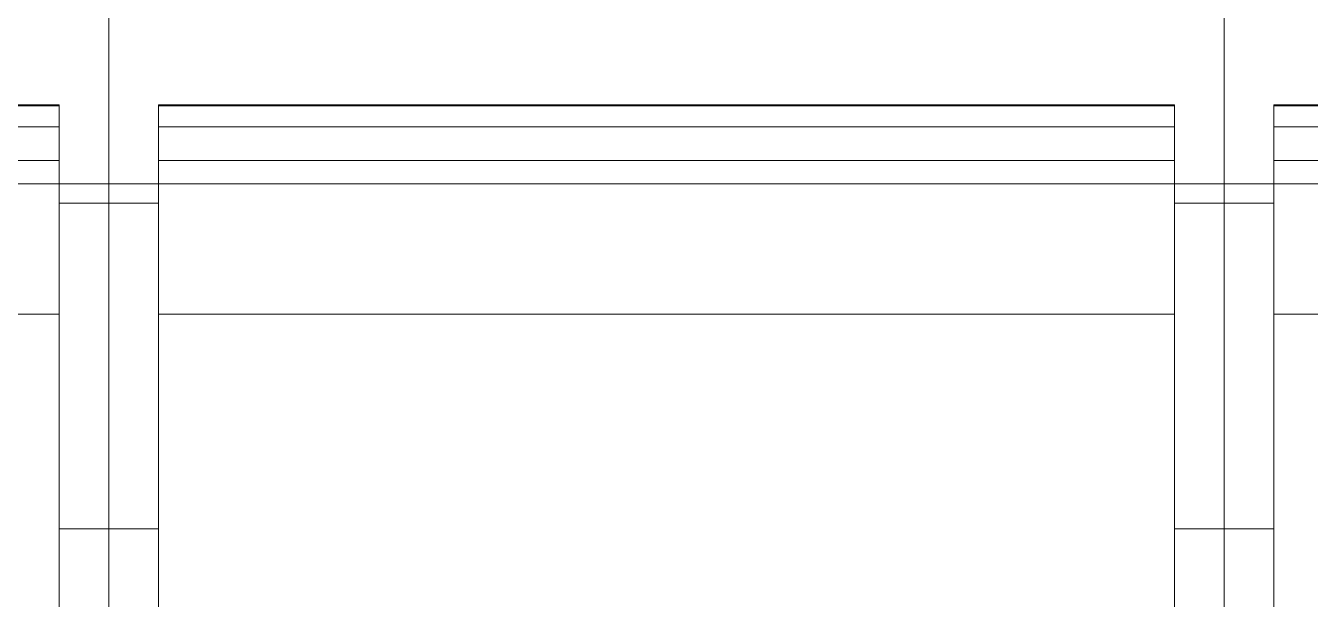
# Model space of a CAD drawing. Header units: millimetres. Extents: x -46169 to 237885, y -84465 to 18123.
# Drawn here: x 111649 to 112282, y -80488 to -80205 of the extents above; entities that cross this region are included whole.
import ezdxf

# ---------------------------------------------------------------- set-up
doc = ezdxf.new("R2010")
doc.units = ezdxf.units.MM
doc.header["$MEASUREMENT"] = 0
doc.linetypes.add('Wipeout_Contour', pattern=[1000, 0, -1000])
doc.layers.add('0_Pen_No__85', color=8, linetype='Continuous', lineweight=20)
doc.layers.add('New_A-35-M_FFE_Fixed_Pen_No__1', color=7, linetype='Continuous', lineweight=13)
doc.layers.add('New_A-25-M_Wall_Ext', color=7, linetype='Continuous')
doc.layers.add('New_A-35-M_FFE_Fixed', color=7, linetype='Continuous')

# ---------------------------------------------------------------- blocks, each defined once
blk = doc.blocks.new('Section Elem_2_2', base_point=(64459.15, -84332.61))
at = {"color": 254, "linetype": 'Wipeout_Contour', "lineweight": 0, "ltscale": 822760.914262}
blk.add_wipeout([(110142.07, -80282.61), (110309.73, -80282.61), (110309.73, -79726.43), (114918.38, -79726.43), (114918.38, -78182.61), (110142.07, -78182.61)], dxfattribs=at).dxf.layer = 'New_A-25-M_Wall_Ext'
blk = doc.blocks.new('Section Elem_19_2', base_point=(64459.15, -84332.61))
at = {"color": 254, "linetype": 'Wipeout_Contour', "lineweight": 0, "ltscale": 552791.680286}
blk.add_wipeout([(112264.23, -80244.13), (112765.23, -80244.13), (112765.23, -80243.61), (112264.23, -80243.61)], dxfattribs=at).dxf.layer = 'New_A-35-M_FFE_Fixed'
at = {"color": 254, "linetype": 'Wipeout_Contour', "lineweight": 0, "ltscale": 552817.384429}
blk.add_wipeout([(112264.23, -80255.42), (112765.23, -80255.42), (112765.23, -80254.45), (112264.23, -80254.45)], dxfattribs=at).dxf.layer = 'New_A-35-M_FFE_Fixed'
at = {"color": 254, "linetype": 'Wipeout_Contour', "lineweight": 0, "ltscale": 553213.079711}
blk.add_wipeout([(112765.23, -80346.96), (112264.23, -80346.96), (112264.23, -80503.33), (112765.23, -80503.33)], dxfattribs=at).dxf.layer = 'New_A-35-M_FFE_Fixed'
at = {"color": 254, "linetype": 'Wipeout_Contour', "lineweight": 0, "ltscale": 552823.840608}
blk.add_wipeout([(112264.23, -80258.61), (112765.23, -80258.61), (112765.23, -80256.82), (112264.23, -80256.82)], dxfattribs=at).dxf.layer = 'New_A-35-M_FFE_Fixed'
at = {"color": 254, "linetype": 'Wipeout_Contour', "lineweight": 0, "ltscale": 552943.050205}
blk.add_wipeout([(112765.23, -80271.08), (112264.23, -80271.08), (112264.23, -80346.96), (112765.23, -80346.96)], dxfattribs=at).dxf.layer = 'New_A-35-M_FFE_Fixed'
at = {"color": 254, "linetype": 'Wipeout_Contour', "lineweight": 0, "ltscale": 552209.280023}
blk.add_wipeout([(112239.73, -80351.09), (112239.73, -80371.46), (112264.23, -80371.46), (112264.23, -80351.09)], dxfattribs=at).dxf.layer = 'New_A-35-M_FFE_Fixed'
at = {"color": 254, "linetype": 'Wipeout_Contour', "lineweight": 0, "ltscale": 552304.611368}
blk.add_wipeout([(112239.73, -80391.97), (112239.73, -80412.46), (112264.23, -80412.46), (112264.23, -80391.97)], dxfattribs=at).dxf.layer = 'New_A-35-M_FFE_Fixed'
at = {"color": 254, "linetype": 'Wipeout_Contour', "lineweight": 0, "ltscale": 552479.042314}
blk.add_wipeout([(112264.23, -80473.58), (112239.73, -80473.58), (112239.73, -80480.58), (112264.23, -80480.58)], dxfattribs=at).dxf.layer = 'New_A-35-M_FFE_Fixed'
at = {"color": 254, "linetype": 'Wipeout_Contour', "lineweight": 0, "ltscale": 552828.391555}
blk.add_wipeout([(112264.23, -80260.74), (112765.23, -80260.74), (112765.23, -80258.61), (112264.23, -80258.61)], dxfattribs=at).dxf.layer = 'New_A-35-M_FFE_Fixed'
at = {"color": 254, "linetype": 'Wipeout_Contour', "lineweight": 0, "ltscale": 552845.512766}
blk.add_wipeout([(112264.23, -80268.38), (112765.23, -80268.38), (112765.23, -80265.7), (112264.23, -80265.7)], dxfattribs=at).dxf.layer = 'New_A-35-M_FFE_Fixed'
at = {"color": 254, "linetype": 'Wipeout_Contour', "lineweight": 0, "ltscale": 552070.581114}
blk.add_wipeout([(112239.73, -80311.28), (112264.23, -80311.28), (112264.23, -80292.11), (112239.73, -80292.11)], dxfattribs=at).dxf.layer = 'New_A-35-M_FFE_Fixed'
at = {"color": 254, "linetype": 'Wipeout_Contour', "lineweight": 0, "ltscale": 552256.871083}
blk.add_wipeout([(112239.73, -80391.97), (112264.23, -80391.97), (112264.23, -80371.46), (112239.73, -80371.46)], dxfattribs=at).dxf.layer = 'New_A-35-M_FFE_Fixed'
at = {"color": 254, "linetype": 'Wipeout_Contour', "lineweight": 0, "ltscale": 552462.781395}
blk.add_wipeout([(112239.73, -80466.62), (112239.73, -80473.58), (112264.23, -80473.58), (112264.23, -80466.62)], dxfattribs=at).dxf.layer = 'New_A-35-M_FFE_Fixed'
at = {"color": 254, "linetype": 'Wipeout_Contour', "lineweight": 0, "ltscale": 552495.370698}
blk.add_wipeout([(112239.73, -80480.58), (112239.73, -80487.59), (112264.23, -80487.59), (112264.23, -80480.58)], dxfattribs=at).dxf.layer = 'New_A-35-M_FFE_Fixed'
at = {"color": 254, "linetype": 'Wipeout_Contour', "lineweight": 0, "ltscale": 552820.131478}
blk.add_wipeout([(112264.23, -80256.82), (112765.23, -80256.82), (112765.23, -80255.42), (112264.23, -80255.42)], dxfattribs=at).dxf.layer = 'New_A-35-M_FFE_Fixed'
at = {"color": 254, "linetype": 'Wipeout_Contour', "lineweight": 0, "ltscale": 552833.63674}
blk.add_wipeout([(112264.23, -80263.13), (112765.23, -80263.13), (112765.23, -80260.74), (112264.23, -80260.74)], dxfattribs=at).dxf.layer = 'New_A-35-M_FFE_Fixed'
at = {"color": 254, "linetype": 'Wipeout_Contour', "lineweight": 0, "ltscale": 552851.758554}
blk.add_wipeout([(112264.23, -80271.08), (112765.23, -80271.08), (112765.23, -80268.38), (112264.23, -80268.38)], dxfattribs=at).dxf.layer = 'New_A-35-M_FFE_Fixed'
at = {"color": 254, "linetype": 'Wipeout_Contour', "lineweight": 0, "ltscale": 552115.821323}
blk.add_wipeout([(112239.73, -80311.28), (112239.73, -80330.99), (112264.23, -80330.99), (112264.23, -80311.28)], dxfattribs=at).dxf.layer = 'New_A-35-M_FFE_Fixed'
at = {"color": 254, "linetype": 'Wipeout_Contour', "lineweight": 0, "ltscale": 552446.623434}
blk.add_wipeout([(112239.73, -80459.71), (112239.73, -80466.62), (112264.23, -80466.62), (112264.23, -80459.71)], dxfattribs=at).dxf.layer = 'New_A-35-M_FFE_Fixed'
at = {"color": 254, "linetype": 'Wipeout_Contour', "lineweight": 0, "ltscale": 552804.275898}
blk.add_wipeout([(112264.23, -80244.13), (112264.23, -80254.45), (112765.23, -80254.45), (112765.23, -80244.13)], dxfattribs=at).dxf.layer = 'New_A-35-M_FFE_Fixed'
at = {"color": 254, "linetype": 'Wipeout_Contour', "lineweight": 0, "ltscale": 552839.406181}
blk.add_wipeout([(112264.23, -80265.7), (112765.23, -80265.7), (112765.23, -80263.13), (112264.23, -80263.13)], dxfattribs=at).dxf.layer = 'New_A-35-M_FFE_Fixed'
at = {"color": 254, "linetype": 'Wipeout_Contour', "lineweight": 0, "ltscale": 690215.86657}
blk.add_wipeout([(112239.73, -80330.99), (112239.73, -80351.09), (112264.23, -80351.09), (112264.23, -80346.96), (112264.23, -80330.99)], dxfattribs=at).dxf.layer = 'New_A-35-M_FFE_Fixed'
at = {"color": 254, "linetype": 'Wipeout_Contour', "lineweight": 0, "ltscale": 552430.603601}
blk.add_wipeout([(112239.73, -80459.71), (112264.23, -80459.71), (112264.23, -80452.87), (112239.73, -80452.87)], dxfattribs=at).dxf.layer = 'New_A-35-M_FFE_Fixed'
at = {"layer": 'New_A-35-M_FFE_Fixed_Pen_No__1', "linetype": 'Continuous'}
blk.add_line((112264.23, -80346.96), (112765.23, -80346.96), dxfattribs=at)
at = {"color": 254, "linetype": 'Wipeout_Contour', "lineweight": 0, "ltscale": 689962.573775}
blk.add_wipeout([(112239.73, -80263.87), (112264.23, -80263.87), (112264.23, -80250.05), (112264.23, -80249.35), (112239.73, -80249.35)], dxfattribs=at).dxf.layer = 'New_A-35-M_FFE_Fixed'
at = {"color": 254, "linetype": 'Wipeout_Contour', "lineweight": 0, "ltscale": 552399.256928}
blk.add_wipeout([(112239.73, -80452.87), (112264.23, -80452.87), (112264.23, -80432.81), (112239.73, -80432.81)], dxfattribs=at).dxf.layer = 'New_A-35-M_FFE_Fixed'
at = {"layer": 'New_A-35-M_FFE_Fixed_Pen_No__1', "linetype": 'Continuous'}
for p, q in [((112264.23, -80254.45), (112765.23, -80254.45)), ((112264.23, -80255.42), (112264.23, -80254.45)), ((112264.23, -80256.82), (112264.23, -80255.42)), ((112264.23, -80258.61), (112264.23, -80256.82)), ((112239.73, -80452.87), (112264.23, -80452.87))]:
    blk.add_line(p, q, dxfattribs=at)
at = {"color": 254, "linetype": 'Wipeout_Contour', "lineweight": 0, "ltscale": 1105585.812547555}
blk.add_wipeout([(112789.73, -80234.61), (112239.73, -80234.61), (112239.73, -80249.35), (112264.23, -80249.35), (112264.23, -80243.61), (112765.23, -80243.61), (112765.23, -80249.35), (112789.73, -80249.35)], dxfattribs=at).dxf.layer = 'New_A-35-M_FFE_Fixed'
at = {"color": 254, "linetype": 'Wipeout_Contour', "lineweight": 0, "ltscale": 690005.201383}
blk.add_wipeout([(112239.73, -80263.87), (112239.73, -80278.13), (112264.23, -80278.13), (112264.23, -80265.7), (112264.23, -80263.87)], dxfattribs=at).dxf.layer = 'New_A-35-M_FFE_Fixed'
at = {"color": 254, "linetype": 'Wipeout_Contour', "lineweight": 0, "ltscale": 552352.179962}
blk.add_wipeout([(112264.23, -80412.46), (112239.73, -80412.46), (112239.73, -80432.81), (112264.23, -80432.81)], dxfattribs=at).dxf.layer = 'New_A-35-M_FFE_Fixed'
at = {"layer": 'New_A-35-M_FFE_Fixed_Pen_No__1', "linetype": 'Continuous'}
for p, q in [((112264.23, -80243.61), (112765.23, -80243.61)), ((112264.23, -80244.13), (112264.23, -80243.61)), ((112264.23, -80244.13), (112765.23, -80244.13)), ((112264.23, -80254.45), (112264.23, -80244.13)), ((112264.23, -80260.74), (112264.23, -80258.61)), ((112264.23, -80263.13), (112264.23, -80260.74)), ((112264.23, -80265.7), (112264.23, -80263.13)), ((112264.23, -80268.38), (112264.23, -80265.7)), ((112264.23, -80271.08), (112264.23, -80268.38)), ((112264.23, -80271.08), (112765.23, -80271.08)), ((112264.23, -80503.33), (112264.23, -80346.96))]:
    blk.add_line(p, q, dxfattribs=at)
at = {"color": 254, "linetype": 'Wipeout_Contour', "lineweight": 0, "ltscale": 552752.882267}
blk.add_wipeout([(112239.73, -80234.61), (112789.73, -80234.61), (112789.73, -80219.66), (112239.73, -80219.66)], dxfattribs=at).dxf.layer = 'New_A-35-M_FFE_Fixed'
at = {"color": 254, "linetype": 'Wipeout_Contour', "lineweight": 0, "ltscale": 552032.008066}
blk.add_wipeout([(112239.73, -80278.13), (112239.73, -80292.11), (112264.23, -80292.11), (112264.23, -80278.13)], dxfattribs=at).dxf.layer = 'New_A-35-M_FFE_Fixed'
at = {"layer": 'New_A-35-M_FFE_Fixed_Pen_No__1', "linetype": 'Continuous'}
for p, q in [((112264.23, -80346.96), (112264.23, -80271.08)), ((112239.73, -80292.11), (112264.23, -80292.11))]:
    blk.add_line(p, q, dxfattribs=at)
at = {"color": 254, "linetype": 'Wipeout_Contour', "lineweight": 0, "ltscale": 552717.969933}
blk.add_wipeout([(112239.73, -80219.66), (112789.73, -80219.66), (112789.73, -80204.54), (112239.73, -80204.54)], dxfattribs=at).dxf.layer = 'New_A-35-M_FFE_Fixed'
blk = doc.blocks.new('Section Elem_20_2', base_point=(64459.15, -84332.61))
at = {"color": 254, "linetype": 'Wipeout_Contour', "lineweight": 0, "ltscale": 550892.671476}
blk.add_wipeout([(111689.73, -80189.27), (111689.73, -80204.54), (112239.73, -80204.54), (112239.73, -80189.27)], dxfattribs=at).dxf.layer = 'New_A-35-M_FFE_Fixed'
at = {"color": 254, "linetype": 'Wipeout_Contour', "lineweight": 0, "ltscale": 551002.018636}
blk.add_wipeout([(112215.23, -80243.61), (111714.23, -80243.61), (111714.23, -80244.13), (112215.23, -80244.13)], dxfattribs=at).dxf.layer = 'New_A-35-M_FFE_Fixed'
at = {"color": 254, "linetype": 'Wipeout_Contour', "lineweight": 0, "ltscale": 551027.806229}
blk.add_wipeout([(112215.23, -80254.45), (111714.23, -80254.45), (111714.23, -80255.42), (112215.23, -80255.42)], dxfattribs=at).dxf.layer = 'New_A-35-M_FFE_Fixed'
at = {"color": 254, "linetype": 'Wipeout_Contour', "lineweight": 0, "ltscale": 827228.955414}
blk.add_wipeout([(112215.23, -80346.96), (111714.23, -80346.96), (111714.23, -80503.33), (111744.23, -80503.33), (112185.23, -80503.33), (112215.23, -80503.33)], dxfattribs=at).dxf.layer = 'New_A-35-M_FFE_Fixed'
at = {"color": 254, "linetype": 'Wipeout_Contour', "lineweight": 0, "ltscale": 551034.283411}
blk.add_wipeout([(112215.23, -80256.82), (111714.23, -80256.82), (111714.23, -80258.61), (112215.23, -80258.61)], dxfattribs=at).dxf.layer = 'New_A-35-M_FFE_Fixed'
at = {"color": 254, "linetype": 'Wipeout_Contour', "lineweight": 0, "ltscale": 551153.880037}
blk.add_wipeout([(111714.23, -80271.08), (111714.23, -80346.96), (112215.23, -80346.96), (112215.23, -80271.08)], dxfattribs=at).dxf.layer = 'New_A-35-M_FFE_Fixed'
at = {"color": 254, "linetype": 'Wipeout_Contour', "lineweight": 0, "ltscale": 550421.923504}
blk.add_wipeout([(111689.73, -80351.09), (111689.73, -80371.46), (111714.23, -80371.46), (111714.23, -80351.09)], dxfattribs=at).dxf.layer = 'New_A-35-M_FFE_Fixed'
at = {"color": 254, "linetype": 'Wipeout_Contour', "lineweight": 0, "ltscale": 552129.597867}
blk.add_wipeout([(112239.73, -80351.09), (112215.23, -80351.09), (112215.23, -80371.46), (112239.73, -80371.46)], dxfattribs=at).dxf.layer = 'New_A-35-M_FFE_Fixed'
at = {"color": 254, "linetype": 'Wipeout_Contour', "lineweight": 0, "ltscale": 550517.564364}
blk.add_wipeout([(111689.73, -80391.97), (111689.73, -80412.46), (111714.23, -80412.46), (111714.23, -80391.97)], dxfattribs=at).dxf.layer = 'New_A-35-M_FFE_Fixed'
at = {"color": 254, "linetype": 'Wipeout_Contour', "lineweight": 0, "ltscale": 552224.942971}
blk.add_wipeout([(112239.73, -80391.97), (112215.23, -80391.97), (112215.23, -80412.46), (112239.73, -80412.46)], dxfattribs=at).dxf.layer = 'New_A-35-M_FFE_Fixed'
at = {"color": 254, "linetype": 'Wipeout_Contour', "lineweight": 0, "ltscale": 550692.561341}
blk.add_wipeout([(111714.23, -80473.58), (111689.73, -80473.58), (111689.73, -80480.58), (111714.23, -80480.58)], dxfattribs=at).dxf.layer = 'New_A-35-M_FFE_Fixed'
at = {"color": 254, "linetype": 'Wipeout_Contour', "lineweight": 0, "ltscale": 552399.399058}
blk.add_wipeout([(112215.23, -80473.58), (112215.23, -80480.58), (112239.73, -80480.58), (112239.73, -80473.58)], dxfattribs=at).dxf.layer = 'New_A-35-M_FFE_Fixed'
at = {"color": 254, "linetype": 'Wipeout_Contour', "lineweight": 0, "ltscale": 551038.849124}
blk.add_wipeout([(112215.23, -80258.61), (111714.23, -80258.61), (111714.23, -80260.74), (112215.23, -80260.74)], dxfattribs=at).dxf.layer = 'New_A-35-M_FFE_Fixed'
at = {"color": 254, "linetype": 'Wipeout_Contour', "lineweight": 0, "ltscale": 551056.025947}
blk.add_wipeout([(112215.23, -80265.7), (111714.23, -80265.7), (111714.23, -80268.38), (112215.23, -80268.38)], dxfattribs=at).dxf.layer = 'New_A-35-M_FFE_Fixed'
at = {"color": 254, "linetype": 'Wipeout_Contour', "lineweight": 0, "ltscale": 550282.7741}
blk.add_wipeout([(111689.73, -80311.28), (111714.23, -80311.28), (111714.23, -80292.11), (111689.73, -80292.11)], dxfattribs=at).dxf.layer = 'New_A-35-M_FFE_Fixed'
at = {"color": 254, "linetype": 'Wipeout_Contour', "lineweight": 0, "ltscale": 551990.878937}
blk.add_wipeout([(112239.73, -80292.11), (112215.23, -80292.11), (112215.23, -80311.28), (112239.73, -80311.28)], dxfattribs=at).dxf.layer = 'New_A-35-M_FFE_Fixed'
at = {"color": 254, "linetype": 'Wipeout_Contour', "lineweight": 0, "ltscale": 550469.669086}
blk.add_wipeout([(111689.73, -80371.46), (111689.73, -80391.97), (111714.23, -80391.97), (111714.23, -80371.46)], dxfattribs=at).dxf.layer = 'New_A-35-M_FFE_Fixed'
at = {"color": 254, "linetype": 'Wipeout_Contour', "lineweight": 0, "ltscale": 552177.19579}
blk.add_wipeout([(112239.73, -80371.46), (112215.23, -80371.46), (112215.23, -80391.97), (112239.73, -80391.97)], dxfattribs=at).dxf.layer = 'New_A-35-M_FFE_Fixed'
at = {"color": 254, "linetype": 'Wipeout_Contour', "lineweight": 0, "ltscale": 550676.247686}
blk.add_wipeout([(111689.73, -80466.62), (111689.73, -80473.58), (111714.23, -80473.58), (111714.23, -80466.62)], dxfattribs=at).dxf.layer = 'New_A-35-M_FFE_Fixed'
at = {"color": 254, "linetype": 'Wipeout_Contour', "lineweight": 0, "ltscale": 552383.135811}
blk.add_wipeout([(112239.73, -80466.62), (112215.23, -80466.62), (112215.23, -80473.58), (112239.73, -80473.58)], dxfattribs=at).dxf.layer = 'New_A-35-M_FFE_Fixed'
at = {"color": 254, "linetype": 'Wipeout_Contour', "lineweight": 0, "ltscale": 550708.942723}
blk.add_wipeout([(111689.73, -80480.58), (111689.73, -80487.59), (111714.23, -80487.59), (111714.23, -80480.58)], dxfattribs=at).dxf.layer = 'New_A-35-M_FFE_Fixed'
at = {"color": 254, "linetype": 'Wipeout_Contour', "lineweight": 0, "ltscale": 552415.729825}
blk.add_wipeout([(112239.73, -80480.58), (112215.23, -80480.58), (112215.23, -80487.59), (112239.73, -80487.59)], dxfattribs=at).dxf.layer = 'New_A-35-M_FFE_Fixed'
at = {"layer": 'New_A-35-M_FFE_Fixed_Pen_No__1', "linetype": 'Continuous'}
for p, q in [((112239.73, -80391.97), (112239.73, -80371.46)), ((112239.73, -80480.58), (112239.73, -80473.58)), ((112239.73, -80487.59), (112239.73, -80480.58)), ((112239.73, -80494.61), (112239.73, -80487.59))]:
    blk.add_line(p, q, dxfattribs=at)
at = {"color": 254, "linetype": 'Wipeout_Contour', "lineweight": 0, "ltscale": 551030.562234}
blk.add_wipeout([(111714.23, -80255.42), (111714.23, -80256.82), (112215.23, -80256.82), (112215.23, -80255.42)], dxfattribs=at).dxf.layer = 'New_A-35-M_FFE_Fixed'
at = {"color": 254, "linetype": 'Wipeout_Contour', "lineweight": 0, "ltscale": 551044.111362}
blk.add_wipeout([(112215.23, -80260.74), (111714.23, -80260.74), (111714.23, -80263.13), (112215.23, -80263.13)], dxfattribs=at).dxf.layer = 'New_A-35-M_FFE_Fixed'
at = {"color": 254, "linetype": 'Wipeout_Contour', "lineweight": 0, "ltscale": 551062.291988}
blk.add_wipeout([(112215.23, -80268.38), (111714.23, -80268.38), (111714.23, -80271.08), (112215.23, -80271.08)], dxfattribs=at).dxf.layer = 'New_A-35-M_FFE_Fixed'
at = {"color": 254, "linetype": 'Wipeout_Contour', "lineweight": 0, "ltscale": 550328.161264}
blk.add_wipeout([(111689.73, -80311.28), (111689.73, -80330.99), (111714.23, -80330.99), (111714.23, -80311.28)], dxfattribs=at).dxf.layer = 'New_A-35-M_FFE_Fixed'
at = {"color": 254, "linetype": 'Wipeout_Contour', "lineweight": 0, "ltscale": 552036.125672}
blk.add_wipeout([(112215.23, -80311.28), (112215.23, -80330.99), (112239.73, -80330.99), (112239.73, -80311.28)], dxfattribs=at).dxf.layer = 'New_A-35-M_FFE_Fixed'
at = {"color": 254, "linetype": 'Wipeout_Contour', "lineweight": 0, "ltscale": 550660.0373}
blk.add_wipeout([(111689.73, -80459.71), (111689.73, -80466.62), (111714.23, -80466.62), (111714.23, -80459.71)], dxfattribs=at).dxf.layer = 'New_A-35-M_FFE_Fixed'
at = {"color": 254, "linetype": 'Wipeout_Contour', "lineweight": 0, "ltscale": 552366.975518}
blk.add_wipeout([(112239.73, -80459.71), (112215.23, -80459.71), (112215.23, -80466.62), (112239.73, -80466.62)], dxfattribs=at).dxf.layer = 'New_A-35-M_FFE_Fixed'
at = {"layer": 'New_A-35-M_FFE_Fixed_Pen_No__1', "linetype": 'Continuous'}
blk.add_line((112239.73, -80473.58), (112239.73, -80466.62), dxfattribs=at)
at = {"color": 254, "linetype": 'Wipeout_Contour', "lineweight": 0, "ltscale": 551014.655136}
blk.add_wipeout([(111714.23, -80244.13), (111714.23, -80254.45), (112215.23, -80254.45), (112215.23, -80244.13)], dxfattribs=at).dxf.layer = 'New_A-35-M_FFE_Fixed'
at = {"color": 254, "linetype": 'Wipeout_Contour', "lineweight": 0, "ltscale": 551049.899524}
blk.add_wipeout([(112215.23, -80263.13), (111714.23, -80263.13), (111714.23, -80265.7), (112215.23, -80265.7)], dxfattribs=at).dxf.layer = 'New_A-35-M_FFE_Fixed'
at = {"color": 254, "linetype": 'Wipeout_Contour', "lineweight": 0, "ltscale": 687981.475445}
blk.add_wipeout([(111714.23, -80330.99), (111689.73, -80330.99), (111689.73, -80351.09), (111714.23, -80351.09), (111714.23, -80346.96)], dxfattribs=at).dxf.layer = 'New_A-35-M_FFE_Fixed'
at = {"color": 254, "linetype": 'Wipeout_Contour', "lineweight": 0, "ltscale": 690097.14735}
blk.add_wipeout([(112215.23, -80330.99), (112215.23, -80346.96), (112215.23, -80351.09), (112239.73, -80351.09), (112239.73, -80330.99)], dxfattribs=at).dxf.layer = 'New_A-35-M_FFE_Fixed'
at = {"color": 254, "linetype": 'Wipeout_Contour', "lineweight": 0, "ltscale": 550643.965497}
blk.add_wipeout([(111689.73, -80452.87), (111689.73, -80459.71), (111714.23, -80459.71), (111714.23, -80452.87)], dxfattribs=at).dxf.layer = 'New_A-35-M_FFE_Fixed'
at = {"color": 254, "linetype": 'Wipeout_Contour', "lineweight": 0, "ltscale": 552350.953382}
blk.add_wipeout([(112239.73, -80452.87), (112215.23, -80452.87), (112215.23, -80459.71), (112239.73, -80459.71)], dxfattribs=at).dxf.layer = 'New_A-35-M_FFE_Fixed'
at = {"layer": 'New_A-35-M_FFE_Fixed_Pen_No__1', "linetype": 'Continuous'}
for p, q in [((112239.73, -80330.99), (112239.73, -80311.28)), ((112239.73, -80351.09), (112239.73, -80330.99)), ((111714.23, -80346.96), (112215.23, -80346.96)), ((112239.73, -80371.46), (112239.73, -80351.09)), ((112239.73, -80466.62), (112239.73, -80459.71))]:
    blk.add_line(p, q, dxfattribs=at)
at = {"color": 254, "linetype": 'Wipeout_Contour', "lineweight": 0, "ltscale": 687727.359718}
blk.add_wipeout([(111714.23, -80249.35), (111689.73, -80249.35), (111689.73, -80263.87), (111714.23, -80263.87), (111714.23, -80250.05)], dxfattribs=at).dxf.layer = 'New_A-35-M_FFE_Fixed'
at = {"color": 254, "linetype": 'Wipeout_Contour', "lineweight": 0, "ltscale": 689843.810094}
blk.add_wipeout([(112239.73, -80249.35), (112215.23, -80249.35), (112215.23, -80250.05), (112215.23, -80263.87), (112239.73, -80263.87)], dxfattribs=at).dxf.layer = 'New_A-35-M_FFE_Fixed'
at = {"color": 254, "linetype": 'Wipeout_Contour', "lineweight": 0, "ltscale": 550612.517108}
blk.add_wipeout([(111689.73, -80432.81), (111689.73, -80452.87), (111714.23, -80452.87), (111714.23, -80432.81)], dxfattribs=at).dxf.layer = 'New_A-35-M_FFE_Fixed'
at = {"color": 254, "linetype": 'Wipeout_Contour', "lineweight": 0, "ltscale": 552319.602189}
blk.add_wipeout([(112239.73, -80432.81), (112215.23, -80432.81), (112215.23, -80452.87), (112239.73, -80452.87)], dxfattribs=at).dxf.layer = 'New_A-35-M_FFE_Fixed'
at = {"layer": 'New_A-35-M_FFE_Fixed_Pen_No__1', "linetype": 'Continuous'}
for p, q in [((111714.23, -80254.45), (112215.23, -80254.45)), ((111714.23, -80255.42), (111714.23, -80254.45)), ((111714.23, -80256.82), (111714.23, -80255.42)), ((111714.23, -80258.61), (111714.23, -80256.82)), ((112215.23, -80255.42), (112215.23, -80254.45)), ((112215.23, -80256.82), (112215.23, -80255.42)), ((112215.23, -80258.61), (112215.23, -80256.82)), ((111689.73, -80452.87), (111714.23, -80452.87)), ((112215.23, -80452.87), (112239.73, -80452.87)), ((112239.73, -80459.71), (112239.73, -80452.87))]:
    blk.add_line(p, q, dxfattribs=at)
at = {"color": 254, "linetype": 'Wipeout_Contour', "lineweight": 0, "ltscale": 1377507.979693684}
blk.add_wipeout([(111689.73, -80249.35), (111714.23, -80249.35), (111714.23, -80244.13), (111714.23, -80243.61), (112215.23, -80243.61), (112215.23, -80244.13), (112215.23, -80249.35), (112239.73, -80249.35), (112239.73, -80234.61), (111689.73, -80234.61)], dxfattribs=at).dxf.layer = 'New_A-35-M_FFE_Fixed'
at = {"color": 254, "linetype": 'Wipeout_Contour', "lineweight": 0, "ltscale": 687770.125828}
blk.add_wipeout([(111714.23, -80263.87), (111689.73, -80263.87), (111689.73, -80278.13), (111714.23, -80278.13), (111714.23, -80265.7)], dxfattribs=at).dxf.layer = 'New_A-35-M_FFE_Fixed'
at = {"color": 254, "linetype": 'Wipeout_Contour', "lineweight": 0, "ltscale": 689886.445111}
blk.add_wipeout([(112215.23, -80263.87), (112215.23, -80265.7), (112215.23, -80278.13), (112239.73, -80278.13), (112239.73, -80263.87)], dxfattribs=at).dxf.layer = 'New_A-35-M_FFE_Fixed'
at = {"color": 254, "linetype": 'Wipeout_Contour', "lineweight": 0, "ltscale": 550565.287359}
blk.add_wipeout([(111689.73, -80432.81), (111714.23, -80432.81), (111714.23, -80412.46), (111689.73, -80412.46)], dxfattribs=at).dxf.layer = 'New_A-35-M_FFE_Fixed'
at = {"color": 254, "linetype": 'Wipeout_Contour', "lineweight": 0, "ltscale": 552272.518429}
blk.add_wipeout([(112239.73, -80412.46), (112215.23, -80412.46), (112215.23, -80432.81), (112239.73, -80432.81)], dxfattribs=at).dxf.layer = 'New_A-35-M_FFE_Fixed'
at = {"layer": 'New_A-35-M_FFE_Fixed_Pen_No__1', "linetype": 'Continuous'}
for p, q in [((111714.23, -80243.61), (112215.23, -80243.61)), ((111714.23, -80244.13), (111714.23, -80243.61)), ((111714.23, -80244.13), (112215.23, -80244.13)), ((111714.23, -80254.45), (111714.23, -80244.13)), ((112215.23, -80244.13), (112215.23, -80243.61)), ((112215.23, -80254.45), (112215.23, -80244.13)), ((112239.73, -80263.87), (112239.73, -80249.35)), ((111714.23, -80260.74), (111714.23, -80258.61)), ((111714.23, -80263.13), (111714.23, -80260.74)), ((111714.23, -80265.7), (111714.23, -80263.13)), ((112215.23, -80260.74), (112215.23, -80258.61)), ((112215.23, -80263.13), (112215.23, -80260.74)), ((112215.23, -80265.7), (112215.23, -80263.13)), ((111714.23, -80268.38), (111714.23, -80265.7)), ((111714.23, -80271.08), (111714.23, -80268.38)), ((112215.23, -80268.38), (112215.23, -80265.7)), ((112215.23, -80271.08), (112215.23, -80268.38)), ((111714.23, -80271.08), (112215.23, -80271.08)), ((111714.23, -80503.33), (111714.23, -80346.96)), ((112215.23, -80503.33), (112215.23, -80346.96)), ((112239.73, -80412.46), (112239.73, -80391.97)), ((112239.73, -80432.81), (112239.73, -80412.46)), ((112239.73, -80452.87), (112239.73, -80432.81))]:
    blk.add_line(p, q, dxfattribs=at)
at = {"color": 254, "linetype": 'Wipeout_Contour', "lineweight": 0, "ltscale": 550963.09497}
blk.add_wipeout([(112239.73, -80234.61), (112239.73, -80219.66), (111689.73, -80219.66), (111689.73, -80234.61)], dxfattribs=at).dxf.layer = 'New_A-35-M_FFE_Fixed'
at = {"color": 254, "linetype": 'Wipeout_Contour', "lineweight": 0, "ltscale": 550244.075711}
blk.add_wipeout([(111689.73, -80278.13), (111689.73, -80292.11), (111714.23, -80292.11), (111714.23, -80278.13)], dxfattribs=at).dxf.layer = 'New_A-35-M_FFE_Fixed'
at = {"color": 254, "linetype": 'Wipeout_Contour', "lineweight": 0, "ltscale": 551952.300313}
blk.add_wipeout([(112215.23, -80292.11), (112239.73, -80292.11), (112239.73, -80278.13), (112215.23, -80278.13)], dxfattribs=at).dxf.layer = 'New_A-35-M_FFE_Fixed'
at = {"layer": 'New_A-35-M_FFE_Fixed_Pen_No__1', "linetype": 'Continuous'}
for p, q in [((112239.73, -80249.35), (112239.73, -80234.61)), ((112239.73, -80278.13), (112239.73, -80263.87)), ((111714.23, -80346.96), (111714.23, -80271.08)), ((112215.23, -80346.96), (112215.23, -80271.08)), ((112239.73, -80292.11), (112239.73, -80278.13)), ((111689.73, -80292.11), (111714.23, -80292.11)), ((112215.23, -80292.11), (112239.73, -80292.11)), ((112239.73, -80311.28), (112239.73, -80292.11))]:
    blk.add_line(p, q, dxfattribs=at)
at = {"color": 254, "linetype": 'Wipeout_Contour', "lineweight": 0, "ltscale": 550928.069214}
blk.add_wipeout([(111689.73, -80219.66), (112239.73, -80219.66), (112239.73, -80204.54), (111689.73, -80204.54)], dxfattribs=at).dxf.layer = 'New_A-35-M_FFE_Fixed'
at = {"layer": 'New_A-35-M_FFE_Fixed_Pen_No__1', "linetype": 'Continuous'}
for p, q in [((112239.73, -80204.54), (112239.73, -80189.27)), ((112239.73, -80219.66), (112239.73, -80204.54)), ((112239.73, -80234.61), (112239.73, -80219.66))]:
    blk.add_line(p, q, dxfattribs=at)
blk = doc.blocks.new('Section Elem_21_2', base_point=(64459.15, -84332.61))
at = {"color": 254, "linetype": 'Wipeout_Contour', "lineweight": 0, "ltscale": 549215.337944}
blk.add_wipeout([(111164.23, -80244.13), (111665.23, -80244.13), (111665.23, -80243.61), (111164.23, -80243.61)], dxfattribs=at).dxf.layer = 'New_A-35-M_FFE_Fixed'
at = {"color": 254, "linetype": 'Wipeout_Contour', "lineweight": 0, "ltscale": 549241.209458}
blk.add_wipeout([(111164.23, -80255.42), (111665.23, -80255.42), (111665.23, -80254.45), (111164.23, -80254.45)], dxfattribs=at).dxf.layer = 'New_A-35-M_FFE_Fixed'
at = {"color": 254, "linetype": 'Wipeout_Contour', "lineweight": 0, "ltscale": 549639.478913}
blk.add_wipeout([(111665.23, -80346.96), (111164.23, -80346.96), (111164.23, -80503.33), (111665.23, -80503.33)], dxfattribs=at).dxf.layer = 'New_A-35-M_FFE_Fixed'
at = {"color": 254, "linetype": 'Wipeout_Contour', "lineweight": 0, "ltscale": 549247.707673}
blk.add_wipeout([(111164.23, -80258.61), (111665.23, -80258.61), (111665.23, -80256.82), (111164.23, -80256.82)], dxfattribs=at).dxf.layer = 'New_A-35-M_FFE_Fixed'
at = {"color": 254, "linetype": 'Wipeout_Contour', "lineweight": 0, "ltscale": 549367.693209}
blk.add_wipeout([(111164.23, -80346.96), (111665.23, -80346.96), (111665.23, -80271.08), (111164.23, -80271.08)], dxfattribs=at).dxf.layer = 'New_A-35-M_FFE_Fixed'
at = {"color": 254, "linetype": 'Wipeout_Contour', "lineweight": 0, "ltscale": 550342.374457}
blk.add_wipeout([(111689.73, -80351.09), (111665.23, -80351.09), (111665.23, -80371.46), (111689.73, -80371.46)], dxfattribs=at).dxf.layer = 'New_A-35-M_FFE_Fixed'
at = {"color": 254, "linetype": 'Wipeout_Contour', "lineweight": 0, "ltscale": 550438.029147}
blk.add_wipeout([(111665.23, -80412.46), (111689.73, -80412.46), (111689.73, -80391.97), (111665.23, -80391.97)], dxfattribs=at).dxf.layer = 'New_A-35-M_FFE_Fixed'
at = {"color": 254, "linetype": 'Wipeout_Contour', "lineweight": 0, "ltscale": 550613.051367}
blk.add_wipeout([(111689.73, -80473.58), (111665.23, -80473.58), (111665.23, -80480.58), (111689.73, -80480.58)], dxfattribs=at).dxf.layer = 'New_A-35-M_FFE_Fixed'
at = {"color": 254, "linetype": 'Wipeout_Contour', "lineweight": 0, "ltscale": 549252.288251}
blk.add_wipeout([(111164.23, -80260.74), (111665.23, -80260.74), (111665.23, -80258.61), (111164.23, -80258.61)], dxfattribs=at).dxf.layer = 'New_A-35-M_FFE_Fixed'
at = {"color": 254, "linetype": 'Wipeout_Contour', "lineweight": 0, "ltscale": 549269.520933}
blk.add_wipeout([(111164.23, -80268.38), (111665.23, -80268.38), (111665.23, -80265.7), (111164.23, -80265.7)], dxfattribs=at).dxf.layer = 'New_A-35-M_FFE_Fixed'
at = {"color": 254, "linetype": 'Wipeout_Contour', "lineweight": 0, "ltscale": 550203.204931}
blk.add_wipeout([(111665.23, -80311.28), (111689.73, -80311.28), (111689.73, -80292.11), (111665.23, -80292.11)], dxfattribs=at).dxf.layer = 'New_A-35-M_FFE_Fixed'
at = {"color": 254, "linetype": 'Wipeout_Contour', "lineweight": 0, "ltscale": 550390.126939}
blk.add_wipeout([(111665.23, -80391.97), (111689.73, -80391.97), (111689.73, -80371.46), (111665.23, -80371.46)], dxfattribs=at).dxf.layer = 'New_A-35-M_FFE_Fixed'
at = {"color": 254, "linetype": 'Wipeout_Contour', "lineweight": 0, "ltscale": 550596.735397}
blk.add_wipeout([(111689.73, -80466.62), (111665.23, -80466.62), (111665.23, -80473.58), (111689.73, -80473.58)], dxfattribs=at).dxf.layer = 'New_A-35-M_FFE_Fixed'
at = {"color": 254, "linetype": 'Wipeout_Contour', "lineweight": 0, "ltscale": 550629.435113}
blk.add_wipeout([(111689.73, -80480.58), (111665.23, -80480.58), (111665.23, -80487.59), (111689.73, -80487.59)], dxfattribs=at).dxf.layer = 'New_A-35-M_FFE_Fixed'
at = {"layer": 'New_A-35-M_FFE_Fixed_Pen_No__1', "linetype": 'Continuous'}
for p, q in [((111689.73, -80391.97), (111689.73, -80371.46)), ((111689.73, -80480.58), (111689.73, -80473.58)), ((111689.73, -80487.59), (111689.73, -80480.58)), ((111689.73, -80494.61), (111689.73, -80487.59))]:
    blk.add_line(p, q, dxfattribs=at)
at = {"color": 254, "linetype": 'Wipeout_Contour', "lineweight": 0, "ltscale": 549243.974428}
blk.add_wipeout([(111164.23, -80256.82), (111665.23, -80256.82), (111665.23, -80255.42), (111164.23, -80255.42)], dxfattribs=at).dxf.layer = 'New_A-35-M_FFE_Fixed'
at = {"color": 254, "linetype": 'Wipeout_Contour', "lineweight": 0, "ltscale": 549257.567587}
blk.add_wipeout([(111164.23, -80263.13), (111665.23, -80263.13), (111665.23, -80260.74), (111164.23, -80260.74)], dxfattribs=at).dxf.layer = 'New_A-35-M_FFE_Fixed'
at = {"color": 254, "linetype": 'Wipeout_Contour', "lineweight": 0, "ltscale": 549275.807383}
blk.add_wipeout([(111164.23, -80271.08), (111665.23, -80271.08), (111665.23, -80268.38), (111164.23, -80268.38)], dxfattribs=at).dxf.layer = 'New_A-35-M_FFE_Fixed'
at = {"color": 254, "linetype": 'Wipeout_Contour', "lineweight": 0, "ltscale": 550248.598643}
blk.add_wipeout([(111665.23, -80311.28), (111665.23, -80330.99), (111689.73, -80330.99), (111689.73, -80311.28)], dxfattribs=at).dxf.layer = 'New_A-35-M_FFE_Fixed'
at = {"color": 254, "linetype": 'Wipeout_Contour', "lineweight": 0, "ltscale": 550580.522657}
blk.add_wipeout([(111689.73, -80459.71), (111665.23, -80459.71), (111665.23, -80466.62), (111689.73, -80466.62)], dxfattribs=at).dxf.layer = 'New_A-35-M_FFE_Fixed'
at = {"layer": 'New_A-35-M_FFE_Fixed_Pen_No__1', "linetype": 'Continuous'}
blk.add_line((111689.73, -80473.58), (111689.73, -80466.62), dxfattribs=at)
at = {"color": 254, "linetype": 'Wipeout_Contour', "lineweight": 0, "ltscale": 549228.015524}
blk.add_wipeout([(111164.23, -80244.13), (111164.23, -80254.45), (111665.23, -80254.45), (111665.23, -80244.13)], dxfattribs=at).dxf.layer = 'New_A-35-M_FFE_Fixed'
at = {"color": 254, "linetype": 'Wipeout_Contour', "lineweight": 0, "ltscale": 549263.374591}
blk.add_wipeout([(111164.23, -80265.7), (111665.23, -80265.7), (111665.23, -80263.13), (111164.23, -80263.13)], dxfattribs=at).dxf.layer = 'New_A-35-M_FFE_Fixed'
at = {"color": 254, "linetype": 'Wipeout_Contour', "lineweight": 0, "ltscale": 687862.954455}
blk.add_wipeout([(111665.23, -80351.09), (111689.73, -80351.09), (111689.73, -80330.99), (111665.23, -80330.99), (111665.23, -80346.96)], dxfattribs=at).dxf.layer = 'New_A-35-M_FFE_Fixed'
at = {"color": 254, "linetype": 'Wipeout_Contour', "lineweight": 0, "ltscale": 550564.448519}
blk.add_wipeout([(111665.23, -80459.71), (111689.73, -80459.71), (111689.73, -80452.87), (111665.23, -80452.87)], dxfattribs=at).dxf.layer = 'New_A-35-M_FFE_Fixed'
at = {"layer": 'New_A-35-M_FFE_Fixed_Pen_No__1', "linetype": 'Continuous'}
for p, q in [((111689.73, -80330.99), (111689.73, -80311.28)), ((111689.73, -80351.09), (111689.73, -80330.99)), ((111164.23, -80346.96), (111665.23, -80346.96)), ((111689.73, -80371.46), (111689.73, -80351.09)), ((111689.73, -80466.62), (111689.73, -80459.71))]:
    blk.add_line(p, q, dxfattribs=at)
at = {"color": 254, "linetype": 'Wipeout_Contour', "lineweight": 0, "ltscale": 825129.208821}
blk.add_wipeout([(111665.23, -80263.87), (111689.73, -80263.87), (111689.73, -80249.35), (111665.23, -80249.35), (111665.23, -80256.82), (111665.23, -80258.61)], dxfattribs=at).dxf.layer = 'New_A-35-M_FFE_Fixed'
at = {"color": 254, "linetype": 'Wipeout_Contour', "lineweight": 0, "ltscale": 550532.995573}
blk.add_wipeout([(111665.23, -80452.87), (111689.73, -80452.87), (111689.73, -80432.81), (111665.23, -80432.81)], dxfattribs=at).dxf.layer = 'New_A-35-M_FFE_Fixed'
at = {"layer": 'New_A-35-M_FFE_Fixed_Pen_No__1', "linetype": 'Continuous'}
for p, q in [((111164.23, -80254.45), (111665.23, -80254.45)), ((111665.23, -80255.42), (111665.23, -80254.45)), ((111665.23, -80256.82), (111665.23, -80255.42)), ((111665.23, -80258.61), (111665.23, -80256.82)), ((111665.23, -80452.87), (111689.73, -80452.87)), ((111689.73, -80459.71), (111689.73, -80452.87))]:
    blk.add_line(p, q, dxfattribs=at)
at = {"color": 254, "linetype": 'Wipeout_Contour', "lineweight": 0, "ltscale": 1098433.144629734}
blk.add_wipeout([(111139.73, -80234.61), (111139.73, -80249.35), (111164.23, -80249.35), (111164.23, -80243.61), (111665.23, -80243.61), (111665.23, -80249.35), (111689.73, -80249.35), (111689.73, -80234.61)], dxfattribs=at).dxf.layer = 'New_A-35-M_FFE_Fixed'
at = {"color": 254, "linetype": 'Wipeout_Contour', "lineweight": 0, "ltscale": 687654.926252}
blk.add_wipeout([(111665.23, -80271.08), (111665.23, -80278.13), (111689.73, -80278.13), (111689.73, -80263.87), (111665.23, -80263.87)], dxfattribs=at).dxf.layer = 'New_A-35-M_FFE_Fixed'
at = {"color": 254, "linetype": 'Wipeout_Contour', "lineweight": 0, "ltscale": 550485.759033}
blk.add_wipeout([(111689.73, -80412.46), (111665.23, -80412.46), (111665.23, -80432.81), (111689.73, -80432.81)], dxfattribs=at).dxf.layer = 'New_A-35-M_FFE_Fixed'
at = {"layer": 'New_A-35-M_FFE_Fixed_Pen_No__1', "linetype": 'Continuous'}
for p, q in [((111164.23, -80243.61), (111665.23, -80243.61)), ((111164.23, -80244.13), (111665.23, -80244.13)), ((111665.23, -80244.13), (111665.23, -80243.61)), ((111665.23, -80254.45), (111665.23, -80244.13)), ((111689.73, -80263.87), (111689.73, -80249.35)), ((111665.23, -80260.74), (111665.23, -80258.61)), ((111665.23, -80263.13), (111665.23, -80260.74)), ((111665.23, -80265.7), (111665.23, -80263.13)), ((111665.23, -80268.38), (111665.23, -80265.7)), ((111665.23, -80271.08), (111665.23, -80268.38)), ((111164.23, -80271.08), (111665.23, -80271.08)), ((111665.23, -80503.33), (111665.23, -80346.96)), ((111689.73, -80412.46), (111689.73, -80391.97)), ((111689.73, -80432.81), (111689.73, -80412.46)), ((111689.73, -80452.87), (111689.73, -80432.81))]:
    blk.add_line(p, q, dxfattribs=at)
at = {"color": 254, "linetype": 'Wipeout_Contour', "lineweight": 0, "ltscale": 549176.288086}
blk.add_wipeout([(111139.73, -80234.61), (111689.73, -80234.61), (111689.73, -80219.66), (111139.73, -80219.66)], dxfattribs=at).dxf.layer = 'New_A-35-M_FFE_Fixed'
at = {"color": 254, "linetype": 'Wipeout_Contour', "lineweight": 0, "ltscale": 550164.500917}
blk.add_wipeout([(111689.73, -80278.13), (111665.23, -80278.13), (111665.23, -80292.11), (111689.73, -80292.11)], dxfattribs=at).dxf.layer = 'New_A-35-M_FFE_Fixed'
at = {"layer": 'New_A-35-M_FFE_Fixed_Pen_No__1', "linetype": 'Continuous'}
for p, q in [((111689.73, -80249.35), (111689.73, -80234.61)), ((111689.73, -80278.13), (111689.73, -80263.87)), ((111665.23, -80346.96), (111665.23, -80271.08)), ((111689.73, -80292.11), (111689.73, -80278.13)), ((111665.23, -80292.11), (111689.73, -80292.11)), ((111689.73, -80311.28), (111689.73, -80292.11))]:
    blk.add_line(p, q, dxfattribs=at)
at = {"color": 254, "linetype": 'Wipeout_Contour', "lineweight": 0, "ltscale": 549141.148366}
blk.add_wipeout([(111139.73, -80219.66), (111689.73, -80219.66), (111689.73, -80204.54), (111139.73, -80204.54)], dxfattribs=at).dxf.layer = 'New_A-35-M_FFE_Fixed'
at = {"layer": 'New_A-35-M_FFE_Fixed_Pen_No__1', "linetype": 'Continuous'}
for p, q in [((111689.73, -80204.54), (111689.73, -80189.27)), ((111689.73, -80219.66), (111689.73, -80204.54)), ((111689.73, -80234.61), (111689.73, -80219.66))]:
    blk.add_line(p, q, dxfattribs=at)
blk = doc.blocks.new('I-05 Lecture Theatre Elevation_STORY_MARKER', base_point=(64459.15, -84332.61))
at = {"layer": '0_Pen_No__85', "linetype": 'Continuous'}
blk.add_line((109406.88, -80282.61), (122222.29, -80282.61), dxfattribs=at)

msp = doc.modelspace()

# ---------------------------------------------------------------- block references
at = {"layer": 'New_A-25-M_Wall_Ext'}
msp.add_blockref('Section Elem_2_2', (64459.15, -84332.61), dxfattribs=at)

# ---------------------------------------------------------------- next in the draw order: block references
at = {"layer": 'New_A-35-M_FFE_Fixed'}
msp.add_blockref('Section Elem_19_2', (64459.15, -84332.61), dxfattribs=at)

# ---------------------------------------------------------------- next in the draw order: block references
msp.add_blockref('Section Elem_20_2', (64459.15, -84332.61), dxfattribs=at)

# ---------------------------------------------------------------- next in the draw order: block references
msp.add_blockref('Section Elem_21_2', (64459.15, -84332.61), dxfattribs=at)

# ---------------------------------------------------------------- next in the draw order: block references
at = {"linetype": 'Continuous', "lineweight": 0}
msp.add_blockref('I-05 Lecture Theatre Elevation_STORY_MARKER', (64459.15, -84332.61), dxfattribs=at)

doc.saveas('drawing.dxf')
